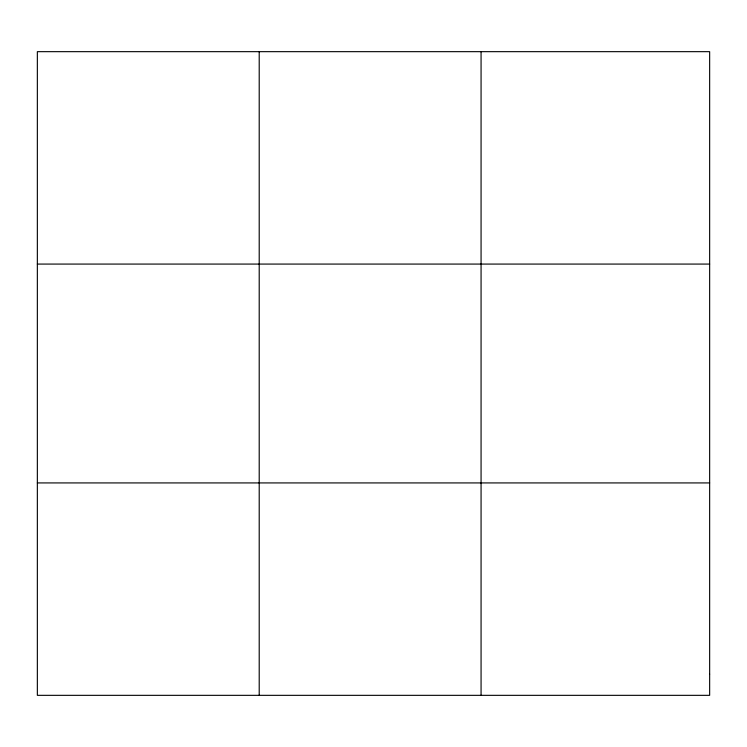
<?xml version="1.0" encoding="UTF-8"?>
<svg xmlns="http://www.w3.org/2000/svg" width="747" height="747" viewBox="0 0 747 747"><rect width="100%" height="100%" fill="white"/><g stroke="black" fill="none" stroke-linecap="round" stroke-linejoin="round"><path stroke-width="1.12" d="M259.209 51.664L259.209 695.336M481.068 51.664L481.068 695.336M37.35 264.074L709.65 264.074M37.35 482.926L709.65 482.926M709.65 674.102L709.65 695.336L37.35 695.336L37.35 51.664L709.65 51.664L709.65 674.102"/></g></svg>
